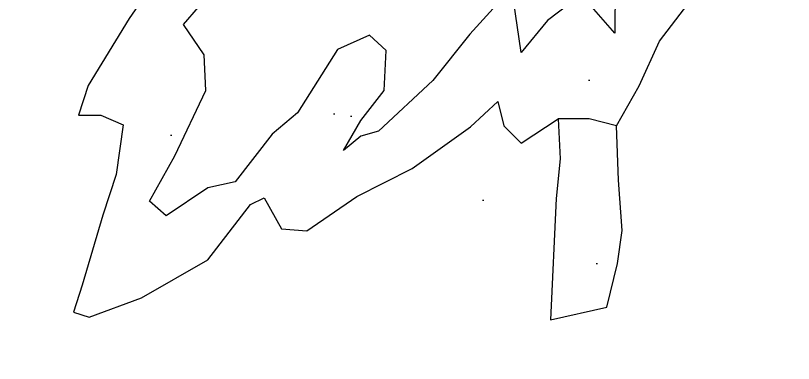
# Model space of a CAD drawing. Header units: millimetres. Extents: x 604785 to 1211550, y 1310998 to 2622648.
# Drawn here: x 605114.934 to 605115.549, y 1311075.544 to 1311075.819 of the extents above; entities that cross this region are included whole.
import ezdxf

# ---------------------------------------------------------------- set-up
doc = ezdxf.new("R2010")
doc.units = ezdxf.units.MM
doc.layers.add('elenarbi-free_blocks', color=7, linetype='Continuous')

# ---------------------------------------------------------------- blocks, each defined once
blk = doc.blocks.new('A$C20C8591F')
at = {"layer": 'elenarbi-free_blocks', "color": 84}
for points in [[(9.4392, 3.7351), (9.077, 3.208), (8.6425, 2.4948), (8.538, 2.1798), (8.776, 2.1798), (9.014, 2.0764), (8.9416, 1.5492), (8.7967, 1.1151), (8.5794, 0.3709), (8.4863, 0.0815), (8.6518, 0.0298), (9.2106, 0.2365), (9.9142, 0.6396), (10.3694, 1.2288), (10.5143, 1.3012), (10.7005, 0.9704), (10.9696, 0.9497), (11.5004, 1.3127), (12.0901, 1.6125), (12.711, 2.0569), (13.0007, 2.3257), (13.0627, 2.0673), (13.249, 1.8812), (13.6422, 2.1396), (13.6629, 1.7158), (13.6215, 1.292), (13.5594, 0), (13.5594, 0), (14.1595, 0.1344), (14.2733, 0.5995), (14.3251, 0.9509), (14.2837, 1.4884), (14.263, 2.0673), (13.9733, 2.1396), (13.6422, 2.1396)], [(14.263, 2.0673), (14.503, 2.4928), (14.7203, 2.9683), (15.0204, 3.3611), (15.2791, 3.7022), (15.4042, 4.2349), (15.4248, 4.5346), (15.1351, 4.9377), (14.6281, 5.1444), (14.3695, 5.2788), (14.2556, 5.5269), (13.7693, 5.4855), (13.4589, 5.2685), (13.1985, 5.3944)]]:
    blk.add_lwpolyline(points, dxfattribs=at)
at = {"layer": 'elenarbi-free_blocks', "color": 90}
for points in [[(14.2542, 3.4876), (14.2439, 3.2395), (14.2439, 3.0535), (13.9231, 3.4256)], [(13.7783, 3.3739), (13.53, 3.1878), (13.2506, 2.8467), (13.1678, 3.4049)], [(13.023, 3.3945), (12.7022, 3.0431), (12.309, 2.547), (11.7296, 2.0095), (11.5433, 1.9578), (11.3571, 1.8028), (11.5433, 2.1232), (11.7917, 2.4436), (11.8124, 2.8674), (11.6365, 3.0328), (11.295, 2.8777), (10.8682, 2.203), (10.5991, 1.9756), (10.206, 1.4692), (9.9162, 1.4072), (9.4713, 1.1074), (9.2954, 1.2624), (9.5644, 1.7482), (9.8955, 2.4408), (9.8749, 2.8232), (9.6576, 3.1436), (10.1335, 3.7018)]]:
    blk.add_lwpolyline(points, dxfattribs=at)

msp = doc.modelspace()

# ---------------------------------------------------------------- hatches: boundary and pattern name
h = msp.add_hatch()
h.set_pattern_fill('AR-SAND', color=83, scale=0.247914, style=0)
h.set_pattern_definition([(37.5, (443696.9102, 1001407.98424), (-0.01561694993, 0.4776870328), [0, -0.37682963097, 0, -0.42145419254, 0, -0.4028606252]), (7.5, (443696.9102, 1001407.98424), (0.4387528308, 0.6996501713), [0, -0.20328966934, 0, -0.33964249634, 0, -0.13015497122]), (327.5, (443696.60527, 1001407.98424), (0.7720400846, 0.0014029599), [0, -0.12395711545, 0, -0.44624561563, 0, -0.58259844262]), (317.5, (443696.6053, 1001407.98424), (0.7452615652, 0.2175882627), [0, -0.06197855773, 0, -0.29253879247, 0, -0.3346842117])])
h.paths.add_polyline_path([(605118.40976, 1311075.81345), (605112.49927, 1311075.81345), (605112.49927, 1311075.11056), (605118.40976, 1311075.11056)])

# ---------------------------------------------------------------- block references
at = {"xscale": 0.0743742692273158, "yscale": 0.0743742692273158, "zscale": 0.0743742692273158}
msp.add_blockref('A$C20C8591F', (605114.34854, 1311075.57808), dxfattribs=at)

doc.saveas('drawing.dxf')
